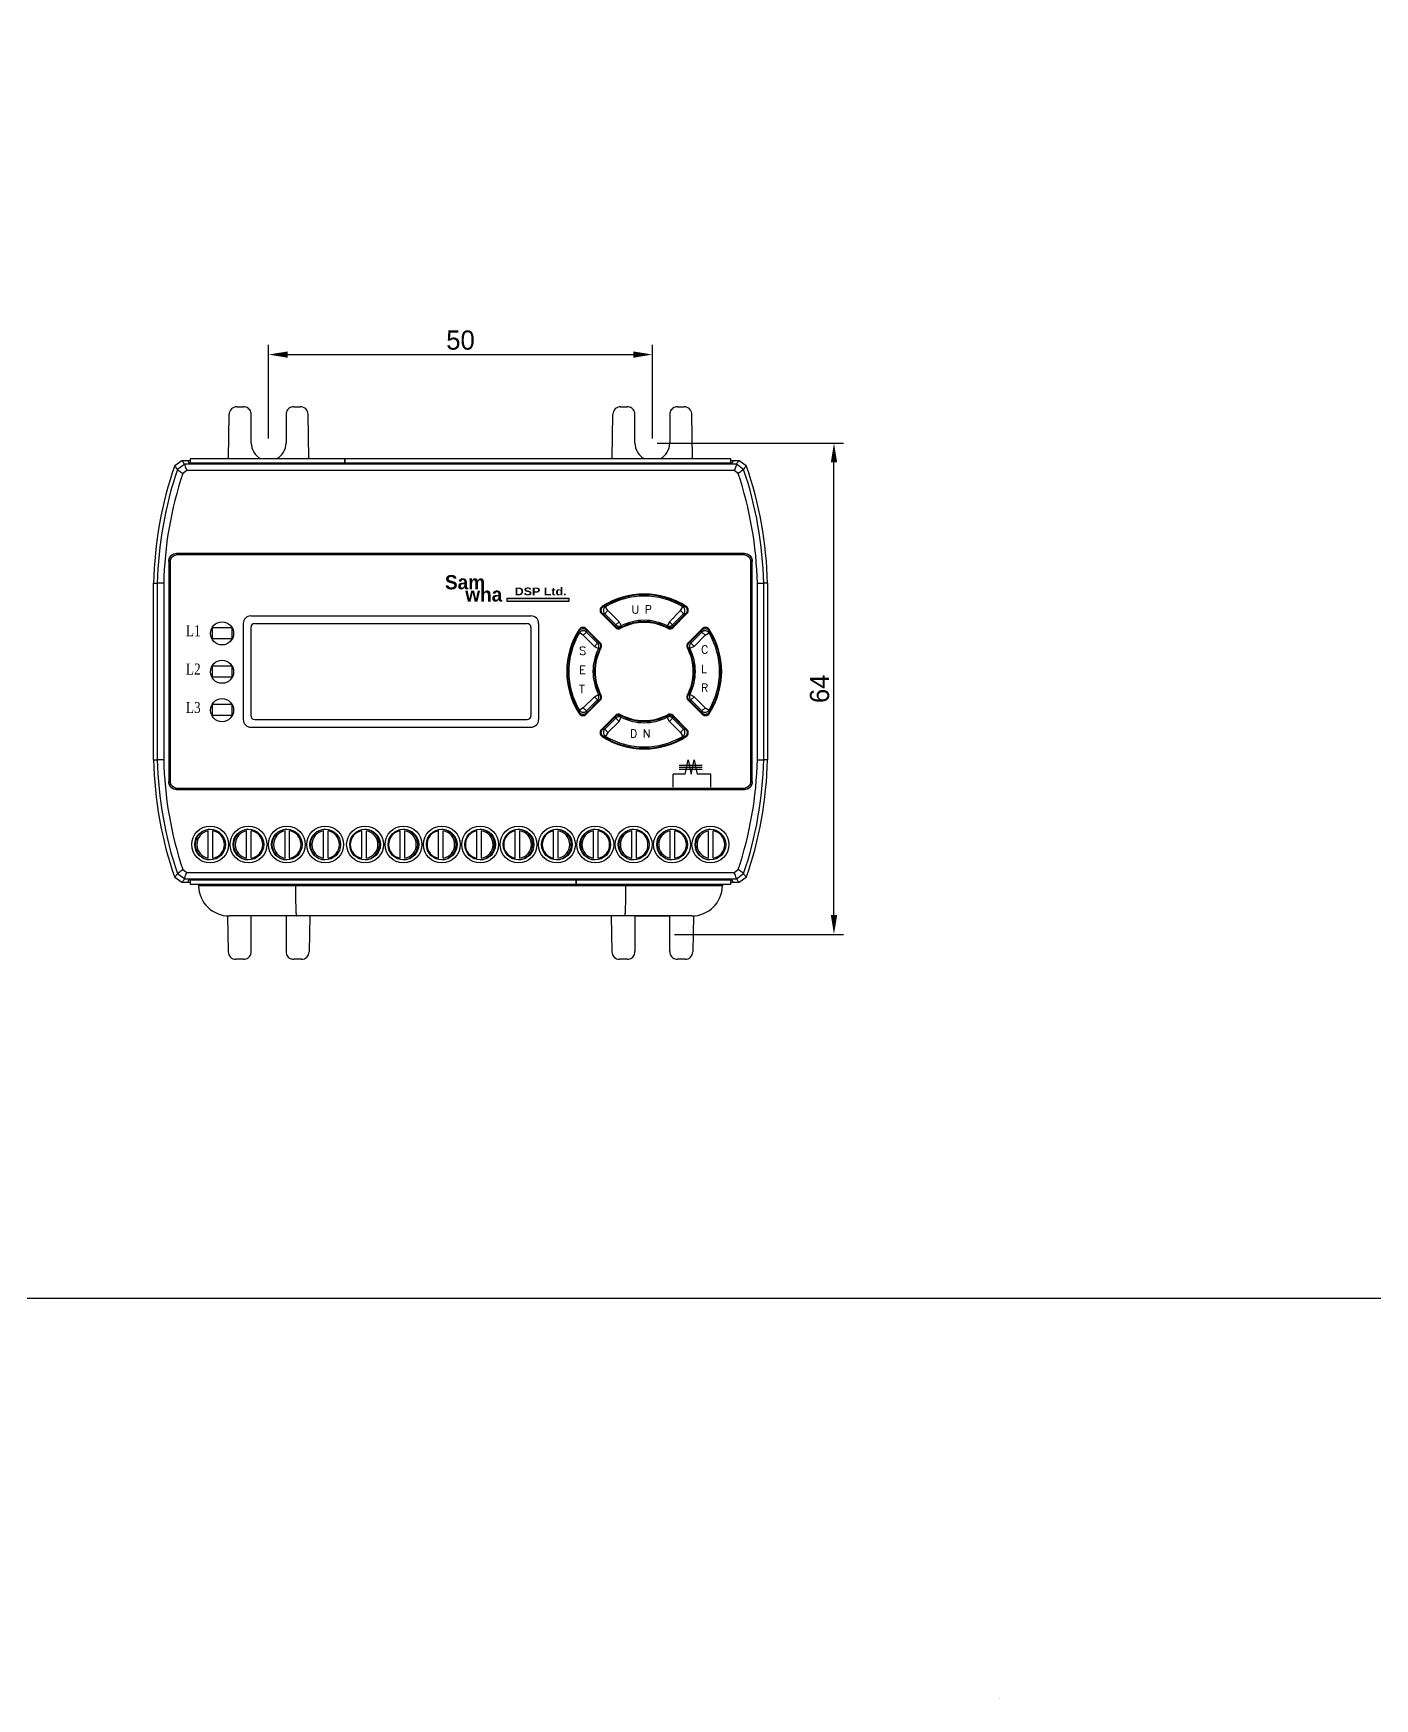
# Model space of a CAD drawing. Header units: millimetres. Extents: x 25 to 865, y 44 to 1047.
# Drawn here: x 273.4 to 448.2, y 315.1 to 532.1 of the extents above; entities that cross this region are included whole.
import ezdxf
from ezdxf.enums import TextEntityAlignment as Align

# ---------------------------------------------------------------- set-up
doc = ezdxf.new("R2010")
doc.units = ezdxf.units.MM
for name, color, linetype in [('02___PRT_ALL_AXES', 7, 'Continuous'), ('03___PRT_ALL_CURVES', 7, 'Continuous'), ('40', 4, 'Continuous'), ('70', 7, 'Continuous'), ('도면층1', 7, 'Continuous')]:
    doc.layers.add(name, color=color, linetype=linetype)
doc.styles.add('SS', font='batang.ttc', dxfattribs={"width": 0.8})
doc.styles.get("Standard").update_dxf_attribs({"font": 'BareunDotumPro1.ttf'})
doc.styles.add('STYLE2', font='romant.shx')
doc.dimstyles.new('ISO-25', dxfattribs={"dimtxt": 2.5, "dimasz": 2.5, "dimexe": 1.25, "dimexo": 0.625, "dimtad": 1, "dimtxsty": 'Standard', "dimcen": 2.5, "dimadec": 0, "dimazin": 0, "dimtfac": 1, "dimtmove": 0, "dimatfit": 3, "dimfxl": 0, "dimarcsym": 0})

# ---------------------------------------------------------------- blocks, each defined once
blk = doc.blocks.new('*D19')
at = {"color": 0, "lineweight": -2}
for p, q in [((304.06, 479.31), (304.06, 491.49)), ((354.06, 479.31), (354.06, 491.49)), ((306.56, 490.24), (351.56, 490.24))]:
    blk.add_line(p, q, dxfattribs=at)
at = {"color": 0}
for points in [[(306.56, 490.65), (306.56, 489.82), (304.06, 490.24)], [(351.56, 489.82), (351.56, 490.65), (354.06, 490.24)]]:
    blk.add_solid(points, dxfattribs=at)
at = {"layer": 'Defpoints', "color": 0}
for p in [(354.06, 490.24), (304.06, 478.69), (354.06, 478.69)]:
    blk.add_point(p, dxfattribs=at)
at = {"color": 0, "insert": (329.06, 492.11), "char_height": 2.5, "attachment_point": 5}
blk.add_mtext('50', dxfattribs=at)
blk = doc.blocks.new('*D20')
at = {"color": 0, "lineweight": -2}
for p, q in [((354.68, 478.69), (378.97, 478.69)), ((377.72, 417.19), (377.72, 476.19)), ((356.95, 414.69), (378.97, 414.69))]:
    blk.add_line(p, q, dxfattribs=at)
at = {"color": 0}
for points in [[(378.14, 476.19), (377.31, 476.19), (377.72, 478.69)], [(377.31, 417.19), (378.14, 417.19), (377.72, 414.69)]]:
    blk.add_solid(points, dxfattribs=at)
at = {"layer": 'Defpoints', "color": 0}
for p in [(354.06, 478.69), (377.72, 478.69), (356.33, 414.69)]:
    blk.add_point(p, dxfattribs=at)
at = {"color": 0, "insert": (375.85, 446.69), "char_height": 2.5, "attachment_point": 5, "rotation": 90}
blk.add_mtext('64', dxfattribs=at)

msp = doc.modelspace()

# ---------------------------------------------------------------- hatches: boundary and pattern name
msp.add_hatch(color=5).paths.add_polyline_path([(335.134, 458.048), (335.134, 458.505), (343.163, 458.505), (343.163, 458.048)])

# ---------------------------------------------------------------- linework, layer by layer
at = {"color": 7, "linetype": 'Continuous'}
for p, q in [((298.814, 476.688), (298.915, 482.456)), ((299.914, 483.438), (300.792, 483.438)), ((301.792, 478.688), (301.792, 482.438)), ((306.327, 482.438), (306.327, 478.688)), ((307.327, 483.438), (308.205, 483.438)), ((309.305, 476.688), (309.204, 482.456)), ((348.814, 476.688), (348.915, 482.456)), ((349.914, 483.438), (350.792, 483.438)), ((351.792, 478.688), (351.792, 482.438)), ((356.327, 482.438), (356.327, 478.688)), ((357.327, 483.438), (358.205, 483.438)), ((359.305, 476.688), (359.204, 482.456)), ((291.821, 475.767), (292.765, 476.438)), ((293.119, 475.942), (292.172, 475.264)), ((292.765, 476.438), (293.869, 476.438)), ((365, 475.942), (293.119, 475.942)), ((293.511, 476.438), (293.68, 476.099)), ((364.439, 476.099), (293.68, 476.099)), ((293.869, 476.688), (313.994, 476.688)), ((293.869, 476.099), (293.869, 476.688)), ((313.994, 476.688), (313.994, 476.099)), ((313.997, 476.688), (364.247, 476.688)), ((313.997, 476.099), (313.997, 476.688)), ((364.247, 476.688), (364.247, 476.099)), ((364.247, 476.438), (365.354, 476.438)), ((364.608, 476.438), (364.439, 476.099)), ((365.946, 475.264), (365, 475.942)), ((365.354, 476.438), (366.298, 475.767)), ((293.385, 475.114), (292.872, 474.747)), ((364.734, 475.114), (293.385, 475.114)), ((365.247, 474.747), (364.734, 475.114)), ((291.035, 463.313), (291.035, 434.564)), ((291.035, 463.313), (291.059, 463.288)), ((291.059, 463.288), (291.059, 434.588)), ((291.209, 463.138), (291.209, 434.738)), ((366.084, 464.313), (292.035, 464.313)), ((292.035, 464.313), (292.059, 464.288)), ((366.06, 464.288), (292.059, 464.288)), ((365.909, 464.138), (292.209, 464.138)), ((366.084, 464.313), (366.06, 464.288)), ((366.909, 434.738), (366.909, 463.138)), ((367.084, 463.313), (367.059, 463.288)), ((367.059, 434.588), (367.059, 463.288)), ((367.084, 434.564), (367.084, 463.313)), ((289.059, 437.438), (289.059, 460.438)), ((289.059, 460.438), (289.555, 460.433)), ((289.555, 460.433), (289.555, 437.444)), ((290.383, 460.433), (289.555, 460.433)), ((290.383, 460.417), (290.383, 437.459)), ((367.736, 460.433), (368.564, 460.433)), ((367.736, 437.459), (367.736, 460.417)), ((369.059, 460.438), (368.564, 460.433)), ((368.564, 437.444), (368.564, 460.433)), ((369.059, 460.438), (369.059, 437.438)), ((347.417, 456.495), (349.241, 454.671)), ((347.576, 456.478), (349.259, 454.795)), ((348.278, 456.869), (347.854, 456.445)), ((347.854, 456.445), (349.292, 455.006)), ((348.278, 456.869), (347.972, 457.384)), ((348.278, 456.869), (349.717, 455.431)), ((356.272, 455.431), (357.711, 456.869)), ((356.697, 455.006), (358.135, 456.445)), ((356.73, 454.795), (358.413, 456.478)), ((356.748, 454.671), (358.571, 456.495)), ((357.711, 456.869), (358.017, 457.384)), ((357.711, 456.869), (358.135, 456.445)), ((345.064, 453.654), (344.548, 453.961)), ((345.064, 453.654), (345.488, 454.078)), ((346.502, 452.216), (345.064, 453.654)), ((347.261, 452.692), (345.438, 454.515)), ((347.138, 452.673), (345.455, 454.356)), ((346.926, 452.64), (345.488, 454.078)), ((349.717, 455.431), (349.292, 455.006)), ((349.717, 455.431), (349.987, 454.895)), ((356.272, 455.431), (356.002, 454.895)), ((356.272, 455.431), (356.697, 455.006)), ((360.551, 454.515), (358.728, 452.692)), ((360.534, 454.356), (358.851, 452.673)), ((360.501, 454.078), (359.063, 452.64)), ((360.925, 453.654), (359.487, 452.216)), ((360.925, 453.654), (360.501, 454.078)), ((360.925, 453.654), (361.441, 453.961)), ((346.502, 452.216), (346.926, 452.64)), ((346.502, 452.216), (347.037, 451.946)), ((359.487, 452.216), (358.952, 451.946)), ((359.487, 452.216), (359.063, 452.64)), ((345.064, 444.222), (346.502, 445.66)), ((345.438, 443.361), (347.261, 445.185)), ((345.455, 443.52), (347.138, 445.203)), ((345.488, 443.798), (346.926, 445.236)), ((346.502, 445.66), (347.037, 445.931)), ((346.502, 445.66), (346.926, 445.236)), ((358.728, 445.185), (360.551, 443.361)), ((358.851, 445.203), (360.534, 443.52)), ((359.487, 445.66), (358.952, 445.931)), ((359.487, 445.66), (359.063, 445.236)), ((359.063, 445.236), (360.501, 443.798)), ((359.487, 445.66), (360.925, 444.222)), ((345.064, 444.222), (344.548, 443.915)), ((345.064, 444.222), (345.488, 443.798)), ((349.241, 443.205), (347.417, 441.381)), ((349.259, 443.082), (347.576, 441.398)), ((349.292, 442.87), (347.854, 441.432)), ((349.717, 442.446), (349.292, 442.87)), ((349.717, 442.446), (349.987, 442.981)), ((356.272, 442.446), (356.002, 442.981)), ((356.272, 442.446), (356.697, 442.87)), ((358.135, 441.432), (356.697, 442.87)), ((358.413, 441.398), (356.73, 443.082)), ((358.571, 441.381), (356.748, 443.205)), ((360.925, 444.222), (360.501, 443.798)), ((360.925, 444.222), (361.441, 443.915)), ((348.278, 441.007), (347.854, 441.432)), ((348.278, 441.007), (347.972, 440.492)), ((349.717, 442.446), (348.278, 441.007)), ((357.711, 441.007), (356.272, 442.446)), ((357.711, 441.007), (358.135, 441.432)), ((357.711, 441.007), (358.017, 440.492)), ((289.059, 437.438), (289.555, 437.444)), ((290.383, 437.444), (289.555, 437.444)), ((367.736, 437.444), (368.564, 437.444)), ((369.059, 437.438), (368.564, 437.444)), ((291.035, 434.564), (291.059, 434.588)), ((356.752, 433.855), (356.752, 435.553)), ((361.687, 433.855), (361.687, 435.553)), ((367.084, 434.564), (367.059, 434.588)), ((292.035, 433.564), (292.059, 433.588)), ((292.035, 433.564), (366.084, 433.564)), ((292.059, 433.588), (366.06, 433.588)), ((292.209, 433.738), (365.909, 433.738)), ((366.084, 433.564), (366.06, 433.588)), ((296.197, 424.613), (296.197, 428.163)), ((296.797, 424.613), (296.797, 428.163)), ((301.197, 424.613), (301.197, 428.163)), ((301.797, 424.613), (301.797, 428.163)), ((306.197, 424.613), (306.197, 428.163)), ((306.797, 424.613), (306.797, 428.163)), ((311.197, 424.613), (311.197, 428.163)), ((311.797, 424.613), (311.797, 428.163)), ((316.197, 424.613), (316.197, 428.163)), ((316.797, 424.613), (316.797, 428.163)), ((321.197, 424.613), (321.197, 428.163)), ((321.797, 424.613), (321.797, 428.163)), ((326.197, 424.613), (326.197, 428.163)), ((326.797, 424.613), (326.797, 428.163)), ((331.197, 424.613), (331.197, 428.163)), ((331.797, 424.613), (331.797, 428.163)), ((336.197, 424.613), (336.197, 428.163)), ((336.797, 424.613), (336.797, 428.163)), ((341.197, 424.613), (341.197, 428.163)), ((341.797, 424.613), (341.797, 428.163)), ((346.387, 424.613), (346.387, 428.163)), ((346.987, 424.613), (346.987, 428.163)), ((351.387, 424.613), (351.387, 428.163)), ((351.987, 424.613), (351.987, 428.163)), ((356.387, 424.613), (356.387, 428.163)), ((356.987, 424.613), (356.987, 428.163)), ((361.387, 424.613), (361.387, 428.163)), ((361.987, 424.613), (361.987, 428.163)), ((292.765, 421.438), (291.821, 422.109)), ((292.172, 422.612), (293.119, 421.934)), ((293.872, 421.438), (292.765, 421.438)), ((292.872, 423.13), (293.385, 422.762)), ((293.119, 421.934), (365, 421.934)), ((293.385, 422.762), (364.734, 422.762)), ((293.511, 421.438), (293.68, 421.777)), ((293.68, 421.777), (364.439, 421.777)), ((293.872, 421.188), (293.872, 421.777)), ((344.122, 421.188), (293.872, 421.188)), ((294.919, 421.188), (294.922, 421.018)), ((363.197, 421.018), (294.922, 421.018)), ((307.558, 421.018), (307.558, 421.188)), ((344.122, 421.777), (344.122, 421.188)), ((344.124, 421.188), (344.124, 421.777)), ((364.249, 421.188), (344.124, 421.188)), ((350.561, 421.018), (350.561, 421.188)), ((363.2, 421.188), (363.197, 421.018)), ((364.249, 421.777), (364.249, 421.188)), ((365.354, 421.438), (364.249, 421.438)), ((364.608, 421.438), (364.439, 421.777)), ((364.734, 422.762), (365.247, 423.13)), ((365, 421.934), (365.946, 422.612)), ((366.298, 422.109), (365.354, 421.438)), ((298.71, 417.112), (298.792, 412.421)), ((359.197, 417.088), (298.922, 417.088)), ((301.792, 412.438), (301.792, 417.088)), ((306.327, 417.088), (306.327, 412.438)), ((309.408, 417.088), (309.327, 412.421)), ((348.711, 417.088), (348.792, 412.421)), ((351.792, 417.088), (351.792, 412.438)), ((356.327, 412.438), (356.327, 417.088)), ((359.409, 417.112), (359.327, 412.421)), ((300.792, 411.438), (299.792, 411.438)), ((308.327, 411.438), (307.327, 411.438)), ((350.792, 411.438), (349.792, 411.438)), ((358.327, 411.438), (357.327, 411.438))]:
    msp.add_line(p, q, dxfattribs=at)
at = {"color": 5}
for p, q in [((335.134, 458.505), (343.163, 458.505)), ((335.134, 458.048), (335.134, 458.505)), ((343.163, 458.048), (335.134, 458.048)), ((343.163, 458.505), (343.163, 458.048))]:
    msp.add_line(p, q, dxfattribs=at)
for p, q in [((357.535, 436.746), (360.568, 436.746)), ((357.535, 436.487), (360.568, 436.487)), ((357.535, 436.229), (360.568, 436.229)), ((358.35, 435.553), (358.74, 437.421)), ((358.74, 437.421), (359.13, 435.553)), ((359.13, 435.553), (359.52, 437.421)), ((359.52, 437.421), (359.91, 435.553)), ((358.35, 435.553), (356.752, 435.553)), ((361.687, 435.553), (359.91, 435.553)), ((351.792, 417.088), (356.327, 417.088))]:
    msp.add_line(p, q)
msp.add_lwpolyline([(24.775, 948.27), (864.691, 948.27), (864.691, 367.232), (24.775, 367.232)], close=True)
at = {"color": 7, "linetype": 'Continuous'}
for centre, radius in [((296.432, 426.388), 2.4), ((296.432, 426.388), 2), ((301.432, 426.388), 2.4), ((301.432, 426.388), 2), ((306.432, 426.388), 2.4), ((306.432, 426.388), 2), ((311.432, 426.388), 2.4), ((311.432, 426.388), 2), ((316.622, 426.388), 2.4), ((316.622, 426.388), 2), ((321.622, 426.388), 2.4), ((321.622, 426.388), 2), ((326.622, 426.388), 2.4), ((326.622, 426.388), 2), ((331.622, 426.388), 2.4), ((331.622, 426.388), 2), ((336.622, 426.388), 2.4), ((336.622, 426.388), 2), ((341.622, 426.388), 2.4), ((341.622, 426.388), 2), ((346.622, 426.388), 2.4), ((346.622, 426.388), 2), ((351.622, 426.388), 2.4), ((351.622, 426.388), 2), ((356.622, 426.388), 2.4), ((356.622, 426.388), 2), ((361.622, 426.388), 2.4), ((361.622, 426.388), 2)]:
    msp.add_circle(centre, radius, dxfattribs=at)
for centre, radius, start, end in [((299.914, 482.438), 1, 90, 179), ((308.205, 482.438), 1, 1, 90), ((349.914, 482.438), 1, 90, 179), ((358.205, 482.438), 1, 1, 90), ((304.059, 478.688), 2.267, 180, 242.3898), ((304.059, 478.688), 2.267, 297.6102, 0), ((354.059, 478.688), 2.267, 180, 242.3898), ((354.059, 478.688), 2.267, 297.6102, 0), ((339.048, 459.347), 50, 160.82791, 178.74912), ((339.048, 459.347), 49.504, 161.24388, 178.74287), ((319.071, 459.347), 49.504, 1.25713, 18.75612), ((319.071, 459.347), 50, 1.25088, 19.17209), ((339.048, 459.347), 48.677, 161.5561, 178.73961), ((319.071, 459.347), 48.677, 1.26039, 18.4439), ((292.209, 463.138), 1, 90, 180), ((365.909, 463.138), 1, 0, 90), ((352.994, 448.938), 10.1, 57.1532, 122.8468), ((352.994, 448.938), 10, 57.90749, 122.09251), ((352.994, 448.938), 9.827, 59.26143, 120.73857), ((347.842, 456.919), 0.6, 122.8468, 225), ((358.147, 456.919), 0.6, 315, 57.1532), ((352.994, 448.938), 10.1, 147.1532, 212.8468), ((352.994, 448.938), 10, 147.90749, 212.09251), ((352.994, 448.938), 9.827, 149.26143, 210.73857), ((345.013, 454.091), 0.6, 45, 147.1532), ((349.665, 455.096), 0.6, 225, 298.39845), ((352.994, 448.938), 6.4, 61.60155, 118.39845), ((352.994, 448.938), 6.5, 62.20277, 117.79723), ((352.994, 448.938), 6.673, 63.2117, 116.7883), ((356.324, 455.096), 0.6, 241.60155, 315), ((360.976, 454.091), 0.6, 32.8468, 135), ((352.994, 448.938), 9.827, 329.26143, 30.73857), ((352.994, 448.938), 10, 327.90749, 32.09251), ((352.994, 448.938), 10.1, 327.1532, 32.8468), ((352.994, 448.938), 6.673, 153.2117, 206.7883), ((352.994, 448.938), 6.5, 152.20277, 207.79723), ((352.994, 448.938), 6.4, 151.60155, 208.39845), ((346.837, 452.267), 0.6, 331.60155, 45), ((359.152, 452.267), 0.6, 135, 208.39845), ((352.994, 448.938), 6.4, 331.60155, 28.39845), ((352.994, 448.938), 6.5, 332.20277, 27.79723), ((352.994, 448.938), 6.673, 333.2117, 26.7883), ((346.837, 445.609), 0.6, 315, 28.39845), ((359.152, 445.609), 0.6, 151.60155, 225), ((345.013, 443.785), 0.6, 212.8468, 315), ((349.665, 442.781), 0.6, 61.60155, 135), ((352.994, 448.938), 6.4, 241.60155, 298.39845), ((352.994, 448.938), 6.5, 242.20277, 297.79723), ((352.994, 448.938), 6.673, 243.2117, 296.7883), ((356.324, 442.781), 0.6, 45, 118.39845), ((360.976, 443.785), 0.6, 225, 327.1532), ((347.842, 440.957), 0.6, 135, 237.1532), ((358.147, 440.957), 0.6, 302.8468, 45), ((352.994, 448.938), 10.1, 237.1532, 302.8468), ((352.994, 448.938), 10, 237.90749, 302.09251), ((352.994, 448.938), 9.827, 239.26143, 300.73857), ((339.048, 438.53), 50, 181.25088, 199.17209), ((339.048, 438.53), 49.504, 181.25713, 198.75612), ((339.048, 438.53), 48.677, 181.26039, 198.4439), ((319.071, 438.53), 48.677, 341.5561, 358.73961), ((319.071, 438.53), 49.504, 341.24388, 358.74287), ((319.071, 438.53), 50, 340.82791, 358.74912), ((292.209, 434.738), 1, 180, 270), ((365.909, 434.738), 1, 270, 0), ((296.497, 426.388), 1.8, 99.59407, 260.40593), ((296.497, 426.388), 1.8, 279.59407, 80.40593), ((301.497, 426.388), 1.8, 99.59407, 260.40593), ((301.497, 426.388), 1.8, 279.59407, 80.40593), ((306.497, 426.388), 1.8, 99.59407, 260.40593), ((306.497, 426.388), 1.8, 279.59407, 80.40593), ((311.497, 426.388), 1.8, 99.59407, 260.40593), ((311.497, 426.388), 1.8, 279.59407, 80.40593), ((316.497, 426.388), 1.8, 99.59407, 260.40593), ((316.497, 426.388), 1.8, 279.59407, 80.40593), ((321.497, 426.388), 1.8, 99.59407, 260.40593), ((321.497, 426.388), 1.8, 279.59407, 80.40593), ((326.497, 426.388), 1.8, 99.59407, 260.40593), ((326.497, 426.388), 1.8, 279.59407, 80.40593), ((331.497, 426.388), 1.8, 99.59407, 260.40593), ((331.497, 426.388), 1.8, 279.59407, 80.40593), ((336.497, 426.388), 1.8, 99.59407, 260.40593), ((336.497, 426.388), 1.8, 279.59407, 80.40593), ((341.497, 426.388), 1.8, 99.59407, 260.40593), ((341.497, 426.388), 1.8, 279.59407, 80.40593), ((346.687, 426.388), 1.8, 99.59407, 260.40593), ((346.687, 426.388), 1.8, 279.59407, 80.40593), ((351.687, 426.388), 1.8, 99.59407, 260.40593), ((351.687, 426.388), 1.8, 279.59407, 80.40593), ((356.687, 426.388), 1.8, 99.59407, 260.40593), ((356.687, 426.388), 1.8, 279.59407, 80.40593), ((361.687, 426.388), 1.8, 99.59407, 260.40593), ((361.687, 426.388), 1.8, 279.59407, 80.40593), ((298.922, 421.088), 4, 181, 270), ((359.197, 421.088), 4, 270, 359), ((299.792, 412.438), 1, 181, 270), ((308.327, 412.438), 1, 270, 359), ((349.792, 412.438), 1, 181, 270), ((358.327, 412.438), 1, 270, 359)]:
    msp.add_arc(centre, radius, start, end, dxfattribs=at)
for points, knots in [([(301.792, 482.438), (301.792, 482.542), (301.759, 482.752), (301.614, 483.036), (301.389, 483.261), (301.106, 483.405), (300.896, 483.438), (300.792, 483.438)], [0, 0, 0, 0, 0.3128443, 0.6257071, 0.9385998, 1.2515225, 1.5644638, 1.5644638, 1.5644638, 1.5644638]), ([(307.327, 483.438), (307.223, 483.438), (307.013, 483.405), (306.729, 483.261), (306.504, 483.036), (306.36, 482.752), (306.327, 482.542), (306.327, 482.438)], [0, 0, 0, 0, 0.3129412, 0.6258639, 0.9387567, 1.2516195, 1.5644638, 1.5644638, 1.5644638, 1.5644638]), ([(351.792, 482.438), (351.792, 482.542), (351.759, 482.752), (351.614, 483.036), (351.389, 483.261), (351.106, 483.405), (350.896, 483.438), (350.792, 483.438)], [0, 0, 0, 0, 0.3128443, 0.6257071, 0.9385998, 1.2515225, 1.5644638, 1.5644638, 1.5644638, 1.5644638]), ([(357.327, 483.438), (357.223, 483.438), (357.013, 483.405), (356.729, 483.261), (356.504, 483.036), (356.36, 482.752), (356.327, 482.542), (356.327, 482.438)], [0, 0, 0, 0, 0.3129412, 0.6258639, 0.9387567, 1.2516195, 1.5644638, 1.5644638, 1.5644638, 1.5644638]), ([(292.172, 475.264), (292.138, 475.313), (292.061, 475.423), (291.944, 475.59), (291.861, 475.709), (291.821, 475.767)], [0, 0, 0, 0, 0.18024777, 0.40064801, 0.61349574, 0.61349574, 0.61349574, 0.61349574]), ([(292.172, 475.264), (292.247, 475.207), (292.408, 475.104), (292.635, 474.923), (292.793, 474.807), (292.872, 474.747)], [0, 0, 0, 0, 0.28246747, 0.5729897, 0.87011684, 0.87011684, 0.87011684, 0.87011684]), ([(293.119, 475.942), (293.084, 475.991), (293.007, 476.099), (292.889, 476.264), (292.806, 476.381), (292.765, 476.438)], [0, 0, 0, 0, 0.17899192, 0.39786681, 0.60925193, 0.60925193, 0.60925193, 0.60925193]), ([(293.119, 475.942), (293.149, 475.853), (293.194, 475.667), (293.293, 475.394), (293.353, 475.208), (293.385, 475.114)], [0, 0, 0, 0, 0.28287008, 0.57326512, 0.86975369, 0.86975369, 0.86975369, 0.86975369]), ([(365, 475.942), (364.97, 475.853), (364.925, 475.667), (364.826, 475.394), (364.766, 475.208), (364.734, 475.114)], [0, 0, 0, 0, 0.28287466, 0.57326965, 0.86975368, 0.86975368, 0.86975368, 0.86975368]), ([(365, 475.942), (365.035, 475.991), (365.112, 476.098), (365.23, 476.263), (365.313, 476.38), (365.354, 476.438)], [0, 0, 0, 0, 0.17820854, 0.39708416, 0.60925193, 0.60925193, 0.60925193, 0.60925193]), ([(365.947, 475.264), (365.872, 475.207), (365.711, 475.104), (365.484, 474.923), (365.326, 474.807), (365.247, 474.747)], [0, 0, 0, 0, 0.28246279, 0.57298506, 0.87011686, 0.87011686, 0.87011686, 0.87011686]), ([(365.947, 475.264), (365.981, 475.313), (366.058, 475.422), (366.175, 475.59), (366.257, 475.709), (366.298, 475.767)], [0, 0, 0, 0, 0.17945891, 0.39985993, 0.61349574, 0.61349574, 0.61349574, 0.61349574]), ([(291.035, 463.313), (291.035, 463.417), (291.068, 463.627), (291.213, 463.91), (291.437, 464.135), (291.721, 464.279), (291.931, 464.313), (292.035, 464.313)], [0, 0, 0, 0, 0.31286, 0.6256693, 0.9384589, 1.2512679, 1.5641278, 1.5641278, 1.5641278, 1.5641278]), ([(292.059, 464.288), (291.955, 464.288), (291.745, 464.255), (291.462, 464.111), (291.237, 463.886), (291.093, 463.603), (291.059, 463.393), (291.059, 463.288)], [0, 0, 0, 0, 0.3128599, 0.6256689, 0.9384586, 1.2512678, 1.5641278, 1.5641278, 1.5641278, 1.5641278]), ([(367.059, 463.288), (367.059, 463.393), (367.026, 463.603), (366.882, 463.886), (366.657, 464.111), (366.374, 464.255), (366.164, 464.288), (366.06, 464.288)], [0, 0, 0, 0, 0.3128599, 0.6256689, 0.9384586, 1.2512678, 1.5641278, 1.5641278, 1.5641278, 1.5641278]), ([(366.084, 464.313), (366.188, 464.313), (366.398, 464.279), (366.681, 464.135), (366.906, 463.91), (367.051, 463.627), (367.084, 463.417), (367.084, 463.313)], [0, 0, 0, 0, 0.31286, 0.6256693, 0.9384589, 1.2512679, 1.5641278, 1.5641278, 1.5641278, 1.5641278]), ([(347.471, 456.62), (347.442, 456.674), (347.402, 456.789), (347.395, 456.971), (347.442, 457.146), (347.507, 457.249), (347.547, 457.295)], [0, 0, 0, 0, 0.18163322, 0.35979349, 0.53752689, 0.71885142, 0.71885142, 0.71885142, 0.71885142]), ([(347.854, 456.445), (347.823, 456.449), (347.761, 456.456), (347.668, 456.467), (347.607, 456.474), (347.576, 456.478)], [0, 0, 0, 0, 0.09410115, 0.18745529, 0.28007926, 0.28007926, 0.28007926, 0.28007926]), ([(347.972, 457.384), (347.927, 457.358), (347.845, 457.293), (347.751, 457.167), (347.692, 457.021), (347.672, 456.865), (347.693, 456.71), (347.754, 456.565), (347.818, 456.481), (347.854, 456.445)], [0, 0, 0, 0, 0.1554188, 0.3108221, 0.4662646, 0.6217122, 0.777156, 0.9325527, 1.0879994, 1.0879994, 1.0879994, 1.0879994]), ([(347.972, 457.384), (347.939, 457.387), (347.875, 457.393), (347.778, 457.402), (347.714, 457.407), (347.682, 457.41)], [0, 0, 0, 0, 0.09793403, 0.19504373, 0.29134837, 0.29134837, 0.29134837, 0.29134837]), ([(358.017, 457.384), (358.05, 457.387), (358.114, 457.393), (358.211, 457.402), (358.275, 457.407), (358.307, 457.41)], [0, 0, 0, 0, 0.09793403, 0.19504373, 0.29134837, 0.29134837, 0.29134837, 0.29134837]), ([(358.135, 456.445), (358.171, 456.481), (358.235, 456.565), (358.296, 456.71), (358.317, 456.865), (358.297, 457.021), (358.238, 457.167), (358.144, 457.293), (358.062, 457.358), (358.017, 457.384)], [0, 0, 0, 0, 0.1554199, 0.3108228, 0.4662654, 0.6217129, 0.7771566, 0.9325534, 1.0879994, 1.0879994, 1.0879994, 1.0879994]), ([(358.135, 456.445), (358.166, 456.449), (358.228, 456.456), (358.321, 456.467), (358.382, 456.474), (358.413, 456.478)], [0, 0, 0, 0, 0.09410115, 0.18745529, 0.28007926, 0.28007926, 0.28007926, 0.28007926]), ([(358.44, 457.296), (358.48, 457.252), (358.545, 457.15), (358.593, 456.975), (358.588, 456.792), (358.548, 456.676), (358.519, 456.622)], [0, 0, 0, 0, 0.17824467, 0.3558606, 0.53595592, 0.71955243, 0.71955243, 0.71955243, 0.71955243]), ([(344.548, 453.961), (344.545, 453.993), (344.539, 454.058), (344.531, 454.155), (344.525, 454.219), (344.523, 454.251)], [0, 0, 0, 0, 0.09793403, 0.19504373, 0.29134837, 0.29134837, 0.29134837, 0.29134837]), ([(345.488, 454.078), (345.451, 454.115), (345.368, 454.179), (345.223, 454.239), (345.067, 454.26), (344.911, 454.241), (344.765, 454.182), (344.64, 454.088), (344.575, 454.005), (344.548, 453.961)], [0, 0, 0, 0, 0.1554199, 0.3108228, 0.4662654, 0.6217129, 0.7771566, 0.9325534, 1.0879994, 1.0879994, 1.0879994, 1.0879994]), ([(344.636, 454.384), (344.681, 454.423), (344.783, 454.488), (344.957, 454.537), (345.14, 454.532), (345.257, 454.491), (345.311, 454.463)], [0, 0, 0, 0, 0.17824467, 0.3558606, 0.53595592, 0.71955243, 0.71955243, 0.71955243, 0.71955243]), ([(345.488, 454.078), (345.484, 454.109), (345.476, 454.171), (345.465, 454.264), (345.458, 454.326), (345.455, 454.356)], [0, 0, 0, 0, 0.09410115, 0.18745529, 0.28007926, 0.28007926, 0.28007926, 0.28007926]), ([(349.292, 455.006), (349.289, 454.983), (349.281, 454.936), (349.27, 454.866), (349.263, 454.818), (349.259, 454.795)], [0, 0, 0, 0, 0.07104497, 0.14255308, 0.21452977, 0.21452977, 0.21452977, 0.21452977]), ([(349.292, 455.006), (349.328, 454.971), (349.408, 454.909), (349.547, 454.849), (349.696, 454.825), (349.847, 454.839), (349.942, 454.873), (349.987, 454.895)], [0, 0, 0, 0, 0.14989811, 0.2997689, 0.44966151, 0.59952442, 0.74945897, 0.74945897, 0.74945897, 0.74945897]), ([(349.82, 454.635), (349.77, 454.623), (349.668, 454.612), (349.516, 454.636), (349.422, 454.677), (349.378, 454.702)], [0, 0, 0, 0, 0.1536186, 0.30569037, 0.45697795, 0.45697795, 0.45697795, 0.45697795]), ([(349.987, 454.895), (349.984, 454.872), (349.979, 454.826), (349.971, 454.757), (349.966, 454.711), (349.963, 454.688)], [0, 0, 0, 0, 0.06907161, 0.13856176, 0.20847441, 0.20847441, 0.20847441, 0.20847441]), ([(356.002, 454.895), (356.047, 454.873), (356.142, 454.839), (356.293, 454.825), (356.442, 454.849), (356.581, 454.909), (356.661, 454.971), (356.697, 455.006)], [0, 0, 0, 0, 0.14990759, 0.2997754, 0.44966784, 0.59953127, 0.74945897, 0.74945897, 0.74945897, 0.74945897]), ([(356.002, 454.895), (356.005, 454.872), (356.01, 454.826), (356.018, 454.757), (356.023, 454.711), (356.026, 454.688)], [0, 0, 0, 0, 0.06907161, 0.13856176, 0.20847441, 0.20847441, 0.20847441, 0.20847441]), ([(356.61, 454.702), (356.566, 454.676), (356.471, 454.635), (356.319, 454.612), (356.217, 454.623), (356.168, 454.635)], [0, 0, 0, 0, 0.1525326, 0.30429745, 0.45704254, 0.45704254, 0.45704254, 0.45704254]), ([(356.697, 455.006), (356.7, 454.983), (356.708, 454.936), (356.719, 454.866), (356.726, 454.818), (356.73, 454.795)], [0, 0, 0, 0, 0.07104497, 0.14255308, 0.21452977, 0.21452977, 0.21452977, 0.21452977]), ([(360.501, 454.078), (360.505, 454.109), (360.513, 454.171), (360.524, 454.264), (360.531, 454.326), (360.534, 454.356)], [0, 0, 0, 0, 0.09410115, 0.18745529, 0.28007926, 0.28007926, 0.28007926, 0.28007926]), ([(361.441, 453.961), (361.414, 454.005), (361.349, 454.088), (361.223, 454.182), (361.078, 454.241), (360.922, 454.26), (360.766, 454.239), (360.621, 454.179), (360.538, 454.115), (360.501, 454.078)], [0, 0, 0, 0, 0.1554188, 0.3108221, 0.4662646, 0.6217122, 0.777156, 0.9325527, 1.0879994, 1.0879994, 1.0879994, 1.0879994]), ([(360.677, 454.462), (360.73, 454.49), (360.845, 454.531), (361.027, 454.537), (361.202, 454.49), (361.305, 454.425), (361.351, 454.386)], [0, 0, 0, 0, 0.18163322, 0.35979349, 0.53752689, 0.71885142, 0.71885142, 0.71885142, 0.71885142]), ([(361.441, 453.961), (361.444, 453.993), (361.45, 454.058), (361.458, 454.155), (361.464, 454.219), (361.466, 454.251)], [0, 0, 0, 0, 0.09793403, 0.19504373, 0.29134837, 0.29134837, 0.29134837, 0.29134837]), ([(346.926, 452.64), (346.949, 452.644), (346.996, 452.651), (347.067, 452.662), (347.114, 452.67), (347.138, 452.673)], [0, 0, 0, 0, 0.07104497, 0.14255308, 0.21452977, 0.21452977, 0.21452977, 0.21452977]), ([(347.037, 451.946), (347.06, 451.99), (347.094, 452.086), (347.108, 452.236), (347.084, 452.386), (347.023, 452.525), (346.961, 452.605), (346.926, 452.64)], [0, 0, 0, 0, 0.14990759, 0.2997754, 0.44966784, 0.59953127, 0.74945897, 0.74945897, 0.74945897, 0.74945897]), ([(347.037, 451.946), (347.06, 451.948), (347.106, 451.954), (347.175, 451.962), (347.221, 451.967), (347.245, 451.969)], [0, 0, 0, 0, 0.06907161, 0.13856176, 0.20847441, 0.20847441, 0.20847441, 0.20847441]), ([(347.231, 452.553), (347.257, 452.51), (347.297, 452.415), (347.32, 452.263), (347.309, 452.161), (347.298, 452.111)], [0, 0, 0, 0, 0.1525326, 0.30429745, 0.45704254, 0.45704254, 0.45704254, 0.45704254]), ([(358.691, 452.112), (358.679, 452.162), (358.669, 452.265), (358.692, 452.417), (358.733, 452.511), (358.759, 452.554)], [0, 0, 0, 0, 0.1536186, 0.30569037, 0.45697795, 0.45697795, 0.45697795, 0.45697795]), ([(358.952, 451.946), (358.929, 451.948), (358.883, 451.954), (358.814, 451.962), (358.768, 451.967), (358.744, 451.969)], [0, 0, 0, 0, 0.06907161, 0.13856176, 0.20847441, 0.20847441, 0.20847441, 0.20847441]), ([(359.063, 452.64), (359.039, 452.644), (358.993, 452.651), (358.922, 452.662), (358.875, 452.67), (358.851, 452.673)], [0, 0, 0, 0, 0.07104497, 0.14255308, 0.21452977, 0.21452977, 0.21452977, 0.21452977]), ([(359.063, 452.64), (359.028, 452.605), (358.965, 452.525), (358.905, 452.386), (358.881, 452.236), (358.895, 452.086), (358.929, 451.99), (358.952, 451.946)], [0, 0, 0, 0, 0.14989811, 0.2997689, 0.44966151, 0.59952442, 0.74945897, 0.74945897, 0.74945897, 0.74945897]), ([(346.926, 445.236), (346.961, 445.271), (347.023, 445.351), (347.084, 445.49), (347.108, 445.64), (347.094, 445.791), (347.06, 445.886), (347.037, 445.931)], [0, 0, 0, 0, 0.14989811, 0.2997689, 0.44966151, 0.59952442, 0.74945897, 0.74945897, 0.74945897, 0.74945897]), ([(346.926, 445.236), (346.949, 445.232), (346.996, 445.225), (347.067, 445.214), (347.114, 445.207), (347.138, 445.203)], [0, 0, 0, 0, 0.07104497, 0.14255308, 0.21452977, 0.21452977, 0.21452977, 0.21452977]), ([(347.037, 445.931), (347.06, 445.928), (347.106, 445.922), (347.175, 445.915), (347.221, 445.909), (347.245, 445.907)], [0, 0, 0, 0, 0.06907161, 0.13856176, 0.20847441, 0.20847441, 0.20847441, 0.20847441]), ([(347.298, 445.764), (347.31, 445.714), (347.32, 445.611), (347.297, 445.459), (347.256, 445.365), (347.23, 445.322)], [0, 0, 0, 0, 0.1536186, 0.30569037, 0.45697795, 0.45697795, 0.45697795, 0.45697795]), ([(358.758, 445.323), (358.732, 445.367), (358.692, 445.461), (358.669, 445.613), (358.68, 445.716), (358.691, 445.765)], [0, 0, 0, 0, 0.1525326, 0.30429745, 0.45704254, 0.45704254, 0.45704254, 0.45704254]), ([(358.952, 445.931), (358.929, 445.928), (358.883, 445.922), (358.814, 445.915), (358.768, 445.909), (358.744, 445.907)], [0, 0, 0, 0, 0.06907161, 0.13856176, 0.20847441, 0.20847441, 0.20847441, 0.20847441]), ([(359.063, 445.236), (359.039, 445.232), (358.993, 445.225), (358.922, 445.214), (358.875, 445.207), (358.851, 445.203)], [0, 0, 0, 0, 0.07104497, 0.14255308, 0.21452977, 0.21452977, 0.21452977, 0.21452977]), ([(358.952, 445.931), (358.929, 445.886), (358.895, 445.791), (358.881, 445.64), (358.905, 445.49), (358.965, 445.351), (359.028, 445.271), (359.063, 445.236)], [0, 0, 0, 0, 0.14990759, 0.2997754, 0.44966784, 0.59953127, 0.74945897, 0.74945897, 0.74945897, 0.74945897]), ([(344.548, 443.915), (344.545, 443.883), (344.539, 443.818), (344.531, 443.721), (344.525, 443.657), (344.523, 443.625)], [0, 0, 0, 0, 0.09793403, 0.19504373, 0.29134837, 0.29134837, 0.29134837, 0.29134837]), ([(344.548, 443.915), (344.575, 443.871), (344.64, 443.788), (344.765, 443.694), (344.911, 443.635), (345.067, 443.616), (345.223, 443.637), (345.368, 443.697), (345.451, 443.761), (345.488, 443.798)], [0, 0, 0, 0, 0.1554188, 0.3108221, 0.4662646, 0.6217122, 0.777156, 0.9325527, 1.0879994, 1.0879994, 1.0879994, 1.0879994]), ([(345.312, 443.414), (345.259, 443.386), (345.144, 443.345), (344.962, 443.339), (344.787, 443.386), (344.684, 443.451), (344.638, 443.491)], [0, 0, 0, 0, 0.18163322, 0.35979349, 0.53752689, 0.71885142, 0.71885142, 0.71885142, 0.71885142]), ([(345.488, 443.798), (345.484, 443.767), (345.476, 443.705), (345.465, 443.612), (345.458, 443.55), (345.455, 443.52)], [0, 0, 0, 0, 0.09410115, 0.18745529, 0.28007926, 0.28007926, 0.28007926, 0.28007926]), ([(349.292, 442.87), (349.289, 442.893), (349.281, 442.94), (349.27, 443.011), (349.263, 443.058), (349.259, 443.082)], [0, 0, 0, 0, 0.07104497, 0.14255308, 0.21452977, 0.21452977, 0.21452977, 0.21452977]), ([(349.987, 442.981), (349.942, 443.004), (349.847, 443.038), (349.696, 443.051), (349.547, 443.027), (349.408, 442.967), (349.328, 442.905), (349.292, 442.87)], [0, 0, 0, 0, 0.14990759, 0.2997754, 0.44966784, 0.59953127, 0.74945897, 0.74945897, 0.74945897, 0.74945897]), ([(349.379, 443.175), (349.423, 443.2), (349.517, 443.241), (349.67, 443.264), (349.772, 443.253), (349.821, 443.241)], [0, 0, 0, 0, 0.1525326, 0.30429745, 0.45704254, 0.45704254, 0.45704254, 0.45704254]), ([(349.987, 442.981), (349.984, 443.004), (349.979, 443.05), (349.971, 443.119), (349.966, 443.165), (349.963, 443.188)], [0, 0, 0, 0, 0.06907161, 0.13856176, 0.20847441, 0.20847441, 0.20847441, 0.20847441]), ([(356.002, 442.981), (356.005, 443.004), (356.01, 443.05), (356.018, 443.119), (356.023, 443.165), (356.026, 443.188)], [0, 0, 0, 0, 0.06907161, 0.13856176, 0.20847441, 0.20847441, 0.20847441, 0.20847441]), ([(356.697, 442.87), (356.661, 442.905), (356.581, 442.967), (356.442, 443.027), (356.293, 443.051), (356.142, 443.038), (356.047, 443.004), (356.002, 442.981)], [0, 0, 0, 0, 0.14989811, 0.2997689, 0.44966151, 0.59952442, 0.74945897, 0.74945897, 0.74945897, 0.74945897]), ([(356.169, 443.242), (356.218, 443.253), (356.321, 443.264), (356.473, 443.24), (356.567, 443.2), (356.611, 443.174)], [0, 0, 0, 0, 0.1536186, 0.30569037, 0.45697795, 0.45697795, 0.45697795, 0.45697795]), ([(356.697, 442.87), (356.7, 442.893), (356.708, 442.94), (356.719, 443.011), (356.726, 443.058), (356.73, 443.082)], [0, 0, 0, 0, 0.07104497, 0.14255308, 0.21452977, 0.21452977, 0.21452977, 0.21452977]), ([(360.501, 443.798), (360.538, 443.761), (360.621, 443.697), (360.766, 443.637), (360.922, 443.616), (361.078, 443.635), (361.223, 443.694), (361.349, 443.788), (361.414, 443.871), (361.441, 443.915)], [0, 0, 0, 0, 0.1554199, 0.3108228, 0.4662654, 0.6217129, 0.7771566, 0.9325534, 1.0879994, 1.0879994, 1.0879994, 1.0879994]), ([(360.501, 443.798), (360.505, 443.767), (360.513, 443.705), (360.524, 443.612), (360.531, 443.55), (360.534, 443.52)], [0, 0, 0, 0, 0.09410115, 0.18745529, 0.28007926, 0.28007926, 0.28007926, 0.28007926]), ([(361.353, 443.492), (361.308, 443.453), (361.206, 443.388), (361.032, 443.34), (360.849, 443.345), (360.732, 443.385), (360.678, 443.414)], [0, 0, 0, 0, 0.17824467, 0.3558606, 0.53595592, 0.71955243, 0.71955243, 0.71955243, 0.71955243]), ([(361.441, 443.915), (361.444, 443.883), (361.45, 443.818), (361.458, 443.721), (361.464, 443.657), (361.466, 443.625)], [0, 0, 0, 0, 0.09793403, 0.19504373, 0.29134837, 0.29134837, 0.29134837, 0.29134837]), ([(347.548, 440.58), (347.509, 440.625), (347.444, 440.726), (347.396, 440.901), (347.401, 441.084), (347.441, 441.201), (347.47, 441.255)], [0, 0, 0, 0, 0.17824467, 0.3558606, 0.53595592, 0.71955243, 0.71955243, 0.71955243, 0.71955243]), ([(347.854, 441.432), (347.823, 441.428), (347.761, 441.42), (347.668, 441.409), (347.607, 441.402), (347.576, 441.398)], [0, 0, 0, 0, 0.09410115, 0.18745529, 0.28007926, 0.28007926, 0.28007926, 0.28007926]), ([(347.854, 441.432), (347.818, 441.395), (347.754, 441.312), (347.693, 441.167), (347.672, 441.011), (347.692, 440.855), (347.751, 440.709), (347.845, 440.583), (347.927, 440.518), (347.972, 440.492)], [0, 0, 0, 0, 0.1554199, 0.3108228, 0.4662654, 0.6217129, 0.7771566, 0.9325534, 1.0879994, 1.0879994, 1.0879994, 1.0879994]), ([(358.017, 440.492), (358.062, 440.518), (358.144, 440.583), (358.238, 440.709), (358.297, 440.855), (358.317, 441.011), (358.296, 441.167), (358.235, 441.312), (358.171, 441.395), (358.135, 441.432)], [0, 0, 0, 0, 0.1554188, 0.3108221, 0.4662646, 0.6217122, 0.777156, 0.9325527, 1.0879994, 1.0879994, 1.0879994, 1.0879994]), ([(358.135, 441.432), (358.166, 441.428), (358.228, 441.42), (358.321, 441.409), (358.382, 441.402), (358.413, 441.398)], [0, 0, 0, 0, 0.09410115, 0.18745529, 0.28007926, 0.28007926, 0.28007926, 0.28007926]), ([(358.518, 441.256), (358.547, 441.203), (358.587, 441.087), (358.594, 440.906), (358.547, 440.73), (358.482, 440.627), (358.442, 440.582)], [0, 0, 0, 0, 0.18163322, 0.35979349, 0.53752689, 0.71885142, 0.71885142, 0.71885142, 0.71885142]), ([(347.972, 440.492), (347.939, 440.489), (347.875, 440.483), (347.778, 440.474), (347.714, 440.469), (347.682, 440.466)], [0, 0, 0, 0, 0.09793403, 0.19504373, 0.29134837, 0.29134837, 0.29134837, 0.29134837]), ([(358.017, 440.492), (358.05, 440.489), (358.114, 440.483), (358.211, 440.474), (358.275, 440.469), (358.307, 440.466)], [0, 0, 0, 0, 0.09793403, 0.19504373, 0.29134837, 0.29134837, 0.29134837, 0.29134837]), ([(292.035, 433.564), (291.931, 433.564), (291.721, 433.597), (291.437, 433.741), (291.213, 433.966), (291.068, 434.249), (291.035, 434.459), (291.035, 434.564)], [0, 0, 0, 0, 0.31286, 0.6256693, 0.9384589, 1.2512679, 1.5641278, 1.5641278, 1.5641278, 1.5641278]), ([(291.059, 434.588), (291.059, 434.484), (291.093, 434.274), (291.237, 433.991), (291.462, 433.766), (291.745, 433.621), (291.955, 433.588), (292.059, 433.588)], [0, 0, 0, 0, 0.3128599, 0.6256689, 0.9384586, 1.2512678, 1.5641278, 1.5641278, 1.5641278, 1.5641278]), ([(366.06, 433.588), (366.164, 433.588), (366.374, 433.621), (366.657, 433.766), (366.882, 433.991), (367.026, 434.274), (367.059, 434.484), (367.059, 434.588)], [0, 0, 0, 0, 0.3128599, 0.6256689, 0.9384586, 1.2512678, 1.5641278, 1.5641278, 1.5641278, 1.5641278]), ([(367.084, 434.564), (367.084, 434.459), (367.051, 434.249), (366.906, 433.966), (366.681, 433.741), (366.398, 433.597), (366.188, 433.564), (366.084, 433.564)], [0, 0, 0, 0, 0.31286, 0.6256693, 0.9384589, 1.2512679, 1.5641278, 1.5641278, 1.5641278, 1.5641278]), ([(292.172, 422.612), (292.138, 422.563), (292.061, 422.454), (291.944, 422.286), (291.861, 422.168), (291.821, 422.109)], [0, 0, 0, 0, 0.17945891, 0.39985993, 0.61349574, 0.61349574, 0.61349574, 0.61349574]), ([(292.172, 422.612), (292.247, 422.669), (292.408, 422.772), (292.635, 422.953), (292.793, 423.07), (292.872, 423.129)], [0, 0, 0, 0, 0.28246295, 0.57298523, 0.87011684, 0.87011684, 0.87011684, 0.87011684]), ([(293.119, 421.934), (293.084, 421.886), (293.007, 421.778), (292.889, 421.613), (292.806, 421.496), (292.765, 421.438)], [0, 0, 0, 0, 0.17820854, 0.39708416, 0.60925193, 0.60925193, 0.60925193, 0.60925193]), ([(293.119, 421.934), (293.149, 422.023), (293.194, 422.209), (293.293, 422.482), (293.353, 422.668), (293.385, 422.762)], [0, 0, 0, 0, 0.28287466, 0.57326965, 0.86975368, 0.86975368, 0.86975368, 0.86975368]), ([(307.558, 421.018), (307.558, 420.725), (307.559, 420.155), (307.568, 419.338), (307.578, 418.6), (307.602, 418.004), (307.602, 417.509), (307.657, 417.29), (307.638, 417.088), (307.672, 417.088)], [0, 0, 0, 0, 0.8787524, 1.7109392, 2.4557807, 3.076824, 3.5437717, 3.834118, 3.9358054, 3.9358054, 3.9358054, 3.9358054]), ([(350.561, 421.018), (350.561, 420.725), (350.559, 420.155), (350.551, 419.338), (350.541, 418.6), (350.517, 418.004), (350.517, 417.509), (350.462, 417.29), (350.481, 417.088), (350.447, 417.088)], [0, 0, 0, 0, 0.8787524, 1.7109392, 2.4557807, 3.076824, 3.5437717, 3.834118, 3.9358054, 3.9358054, 3.9358054, 3.9358054]), ([(365, 421.934), (364.97, 422.023), (364.925, 422.209), (364.826, 422.482), (364.766, 422.668), (364.734, 422.762)], [0, 0, 0, 0, 0.28287008, 0.57326512, 0.86975369, 0.86975369, 0.86975369, 0.86975369]), ([(365, 421.934), (365.035, 421.886), (365.112, 421.778), (365.23, 421.612), (365.313, 421.496), (365.354, 421.438)], [0, 0, 0, 0, 0.17899192, 0.39786681, 0.60925193, 0.60925193, 0.60925193, 0.60925193]), ([(365.947, 422.612), (365.872, 422.669), (365.711, 422.772), (365.484, 422.953), (365.326, 423.07), (365.247, 423.129)], [0, 0, 0, 0, 0.28246763, 0.57298986, 0.87011682, 0.87011682, 0.87011682, 0.87011682]), ([(365.947, 422.612), (365.981, 422.563), (366.058, 422.454), (366.175, 422.286), (366.258, 422.168), (366.298, 422.109)], [0, 0, 0, 0, 0.18024777, 0.40064801, 0.61349574, 0.61349574, 0.61349574, 0.61349574]), ([(300.792, 411.438), (300.896, 411.438), (301.106, 411.471), (301.389, 411.616), (301.614, 411.841), (301.759, 412.124), (301.792, 412.334), (301.792, 412.438)], [0, 0, 0, 0, 0.3129412, 0.6258639, 0.9387567, 1.2516195, 1.5644638, 1.5644638, 1.5644638, 1.5644638]), ([(306.327, 412.438), (306.327, 412.334), (306.36, 412.124), (306.504, 411.841), (306.729, 411.616), (307.013, 411.471), (307.223, 411.438), (307.327, 411.438)], [0, 0, 0, 0, 0.3128443, 0.6257071, 0.9385998, 1.2515225, 1.5644638, 1.5644638, 1.5644638, 1.5644638]), ([(350.792, 411.438), (350.896, 411.438), (351.106, 411.471), (351.389, 411.616), (351.614, 411.841), (351.759, 412.124), (351.792, 412.334), (351.792, 412.438)], [0, 0, 0, 0, 0.3129412, 0.6258639, 0.9387567, 1.2516195, 1.5644638, 1.5644638, 1.5644638, 1.5644638]), ([(356.327, 412.438), (356.327, 412.334), (356.36, 412.124), (356.504, 411.841), (356.729, 411.616), (357.013, 411.471), (357.223, 411.438), (357.327, 411.438)], [0, 0, 0, 0, 0.3128443, 0.6257071, 0.9385998, 1.2515225, 1.5644638, 1.5644638, 1.5644638, 1.5644638])]:
    msp.add_open_spline(points, degree=3, knots=knots, dxfattribs=at)
for points in [[(347.507, 456.561), (347.494, 456.58), (347.482, 456.6), (347.471, 456.62)], [(347.576, 456.478), (347.551, 456.503), (347.527, 456.531), (347.507, 456.561)], [(347.547, 457.295), (347.56, 457.31), (347.574, 457.324), (347.589, 457.338)], [(347.589, 457.338), (347.617, 457.365), (347.648, 457.389), (347.682, 457.41)], [(358.307, 457.41), (358.341, 457.389), (358.372, 457.365), (358.4, 457.338)], [(358.4, 457.338), (358.414, 457.325), (358.428, 457.311), (358.44, 457.296)], [(358.482, 456.561), (358.462, 456.531), (358.438, 456.503), (358.413, 456.478)], [(358.519, 456.622), (358.508, 456.601), (358.496, 456.581), (358.482, 456.561)], [(344.523, 454.251), (344.543, 454.284), (344.568, 454.315), (344.594, 454.344)], [(344.594, 454.344), (344.608, 454.358), (344.622, 454.371), (344.636, 454.384)], [(345.311, 454.463), (345.332, 454.452), (345.352, 454.439), (345.371, 454.426)], [(345.371, 454.426), (345.401, 454.405), (345.429, 454.382), (345.455, 454.356)], [(349.305, 454.754), (349.289, 454.767), (349.274, 454.78), (349.259, 454.795)], [(349.378, 454.702), (349.353, 454.718), (349.328, 454.735), (349.305, 454.754)], [(349.914, 454.665), (349.884, 454.652), (349.852, 454.642), (349.82, 454.635)], [(349.963, 454.688), (349.947, 454.68), (349.931, 454.672), (349.914, 454.665)], [(356.075, 454.665), (356.058, 454.672), (356.042, 454.68), (356.026, 454.688)], [(356.168, 454.635), (356.136, 454.642), (356.105, 454.653), (356.075, 454.665)], [(356.684, 454.754), (356.661, 454.735), (356.636, 454.717), (356.61, 454.702)], [(356.73, 454.795), (356.715, 454.78), (356.7, 454.767), (356.684, 454.754)], [(360.534, 454.356), (360.56, 454.382), (360.588, 454.405), (360.618, 454.426)], [(360.618, 454.426), (360.637, 454.439), (360.656, 454.451), (360.677, 454.462)], [(361.351, 454.386), (361.366, 454.372), (361.381, 454.358), (361.395, 454.344)], [(361.395, 454.344), (361.421, 454.315), (361.446, 454.284), (361.466, 454.251)], [(347.138, 452.673), (347.152, 452.659), (347.166, 452.644), (347.179, 452.628)], [(347.179, 452.628), (347.198, 452.605), (347.215, 452.58), (347.231, 452.553)], [(347.268, 452.018), (347.261, 452.002), (347.253, 451.985), (347.245, 451.969)], [(347.298, 452.111), (347.29, 452.079), (347.28, 452.048), (347.268, 452.018)], [(358.721, 452.018), (358.709, 452.049), (358.699, 452.08), (358.691, 452.112)], [(358.744, 451.969), (358.736, 451.985), (358.728, 452.002), (358.721, 452.018)], [(358.759, 452.554), (358.774, 452.58), (358.791, 452.605), (358.81, 452.628)], [(358.81, 452.628), (358.823, 452.644), (358.836, 452.659), (358.851, 452.673)], [(347.179, 445.248), (347.166, 445.233), (347.152, 445.217), (347.138, 445.203)], [(347.23, 445.322), (347.215, 445.296), (347.198, 445.272), (347.179, 445.248)], [(347.245, 445.907), (347.253, 445.891), (347.261, 445.875), (347.267, 445.858)], [(347.267, 445.858), (347.28, 445.828), (347.29, 445.796), (347.298, 445.764)], [(358.691, 445.765), (358.699, 445.797), (358.709, 445.828), (358.721, 445.858)], [(358.721, 445.858), (358.728, 445.875), (358.736, 445.891), (358.744, 445.907)], [(358.81, 445.248), (358.791, 445.272), (358.773, 445.297), (358.758, 445.323)], [(358.851, 445.203), (358.837, 445.217), (358.823, 445.232), (358.81, 445.248)], [(344.594, 443.532), (344.567, 443.561), (344.543, 443.592), (344.523, 443.625)], [(344.638, 443.491), (344.623, 443.504), (344.608, 443.518), (344.594, 443.532)], [(345.371, 443.45), (345.352, 443.437), (345.333, 443.425), (345.312, 443.414)], [(345.455, 443.52), (345.429, 443.494), (345.401, 443.471), (345.371, 443.45)], [(349.259, 443.082), (349.274, 443.096), (349.289, 443.11), (349.305, 443.123)], [(349.305, 443.123), (349.328, 443.142), (349.353, 443.159), (349.379, 443.175)], [(349.821, 443.241), (349.853, 443.234), (349.884, 443.224), (349.914, 443.211)], [(349.914, 443.211), (349.931, 443.204), (349.947, 443.197), (349.963, 443.188)], [(356.026, 443.188), (356.042, 443.197), (356.058, 443.204), (356.074, 443.211)], [(356.074, 443.211), (356.105, 443.224), (356.136, 443.234), (356.169, 443.242)], [(356.611, 443.174), (356.636, 443.159), (356.661, 443.141), (356.684, 443.123)], [(356.684, 443.123), (356.7, 443.11), (356.715, 443.096), (356.73, 443.082)], [(360.617, 443.45), (360.588, 443.471), (360.56, 443.494), (360.534, 443.52)], [(360.678, 443.414), (360.657, 443.425), (360.637, 443.437), (360.617, 443.45)], [(361.394, 443.532), (361.381, 443.518), (361.367, 443.505), (361.353, 443.492)], [(361.466, 443.625), (361.446, 443.592), (361.421, 443.561), (361.394, 443.532)], [(347.47, 441.255), (347.481, 441.276), (347.493, 441.296), (347.507, 441.315)], [(347.507, 441.315), (347.527, 441.345), (347.551, 441.373), (347.576, 441.398)], [(347.589, 440.538), (347.575, 440.551), (347.561, 440.565), (347.548, 440.58)], [(347.682, 440.466), (347.648, 440.487), (347.617, 440.511), (347.589, 440.538)], [(358.4, 440.538), (358.372, 440.511), (358.34, 440.487), (358.307, 440.466)], [(358.442, 440.582), (358.429, 440.566), (358.415, 440.552), (358.4, 440.538)], [(358.413, 441.398), (358.438, 441.373), (358.462, 441.345), (358.482, 441.315)], [(358.482, 441.315), (358.495, 441.296), (358.507, 441.276), (358.518, 441.256)]]:
    msp.add_open_spline(points, degree=3, dxfattribs=at)
at = {"layer": '02___PRT_ALL_AXES', "color": 7, "linetype": 'Continuous'}
for centre, start, end in [((296.497, 426.388), 93.69703, 266.30815), ((301.497, 426.388), 93.69703, 266.30815), ((306.497, 426.388), 93.69703, 266.30815), ((311.497, 426.388), 93.69703, 266.30815), ((316.497, 426.388), 273.69457, 86.30569), ((321.497, 426.388), 273.69457, 86.30569), ((326.497, 426.388), 273.69457, 86.30569), ((331.497, 426.388), 273.69457, 86.30569), ((336.497, 426.388), 273.69457, 86.30569), ((341.497, 426.388), 273.69457, 86.30569), ((346.687, 426.388), 94.22842, 265.77923), ((351.687, 426.388), 94.22842, 265.77923), ((356.687, 426.388), 94.22842, 265.77923), ((361.687, 426.388), 94.22842, 265.77923)]:
    msp.add_arc(centre, 2, start, end, dxfattribs=at)
at = {"layer": '03___PRT_ALL_CURVES', "color": 8}
for p, q in [((301.744, 456.188), (338.244, 456.188)), ((300.744, 455.188), (300.744, 442.688)), ((301.744, 454.688), (301.744, 443.188)), ((302.244, 455.188), (337.744, 455.188)), ((338.244, 454.688), (338.244, 443.188)), ((339.244, 455.188), (339.244, 442.688)), ((301.744, 441.688), (338.244, 441.688)), ((302.244, 442.688), (337.744, 442.688))]:
    msp.add_line(p, q, dxfattribs=at)
at = {"layer": '03___PRT_ALL_CURVES', "color": 4, "linetype": 'Continuous'}
for p, q in [((296.694, 454.638), (296.694, 453.238)), ((299.294, 454.638), (296.694, 454.638)), ((299.294, 453.238), (299.294, 454.638)), ((296.694, 453.238), (299.294, 453.238)), ((296.694, 449.638), (296.694, 448.238)), ((299.294, 449.638), (296.694, 449.638)), ((299.294, 448.238), (299.294, 449.638)), ((296.694, 448.238), (299.294, 448.238)), ((299.294, 444.638), (296.694, 444.638)), ((296.694, 444.638), (296.694, 443.238)), ((296.694, 443.238), (299.294, 443.238)), ((299.294, 443.238), (299.294, 444.638))]:
    msp.add_line(p, q, dxfattribs=at)
at = {"layer": '03___PRT_ALL_CURVES', "color": 8}
for centre, radius, start, end in [((301.744, 455.188), 1, 90, 180), ((338.244, 455.188), 1, 0, 90), ((302.244, 454.688), 0.5, 90, 180), ((337.744, 454.688), 0.5, 0, 90), ((302.244, 443.188), 0.5, 180, 270), ((337.744, 443.188), 0.5, 270, 0), ((301.744, 442.688), 1, 180, 270), ((338.244, 442.688), 1, 270, 0)]:
    msp.add_arc(centre, radius, start, end, dxfattribs=at)
at = {"layer": '70', "color": 7}
msp.add_solid([(399.235, 315.093), (399.295, 315.093), (399.265, 315.273)], dxfattribs=at)
at = {"layer": '도면층1'}
for centre in [(297.994, 453.901), (297.994, 448.901), (297.994, 443.901)]:
    msp.add_circle(centre, 1.5, dxfattribs=at)

# ---------------------------------------------------------------- texts
at = {"color": 0, "style": 'STYLE2'}
for s, height, p in [('U P', 1.0426, (351.355, 456.512)), ('S', 1.043, (344.528, 451.122)), ('C', 1.043, (360.406, 451.288)), ('E', 1.043, (344.528, 448.622)), ('L', 1.043, (360.406, 448.788)), ('T', 1.043, (344.528, 446.122)), ('R', 1.043, (360.406, 446.288)), ('D N', 1.0426, (351.165, 440.334))]:
    msp.add_text(s, height=height, dxfattribs=at).set_placement(p)
at = {"color": 20, "insert": (327.031, 461.499), "char_height": 1.8522, "width": 6.65598, "attachment_point": 1}
msp.add_mtext('{\\fPump Demi Bold LET|b0|i0|c0|p2;Sam}', dxfattribs=at)
at = {"color": 5, "insert": (329.683, 459.913), "char_height": 1.8522, "width": 6.65598, "attachment_point": 1}
msp.add_mtext('{\\fPump Demi Bold LET|b0|i0|c0|p2;wha}', dxfattribs=at)
at = {"color": 0, "insert": (336.118, 459.881), "char_height": 1.01593, "width": 7.04487, "attachment_point": 1}
msp.add_mtext('{\\fArial Black|b0|i0|c0|p34;DSP Ltd.}', dxfattribs=at)
at = {"layer": '40', "color": 0, "style": 'SS', "width": 0.8}
for s, p in [('L1', (294.239, 453.538)), ('L2', (294.239, 448.538)), ('L3', (294.239, 443.538))]:
    msp.add_text(s, height=1.4352, dxfattribs=at).set_placement(p, align=Align.CENTER)

# ---------------------------------------------------------------- dimensions: what is measured, and where the dimension line sits
dim = msp.add_linear_dim(base=(354.059, 490.236), p1=(304.059, 478.688), p2=(354.059, 478.688), dimstyle='ISO-25', override={"dimfxl": 3})
dim.commit()
dim.dimension.update_dxf_attribs({"geometry": '*D19', "text_midpoint": (329.059, 492.111)})
dim = msp.add_linear_dim(base=(377.722251133, 478.688132195), p1=(356.326925605, 414.693132195), p2=(354.05947054, 478.688132195), angle=90, dimstyle='ISO-25', override={"dimfxl": 3})
dim.commit()
dim.dimension.update_dxf_attribs({"geometry": '*D20', "text_midpoint": (375.847251133, 446.690632195)})

doc.saveas('drawing.dxf')
